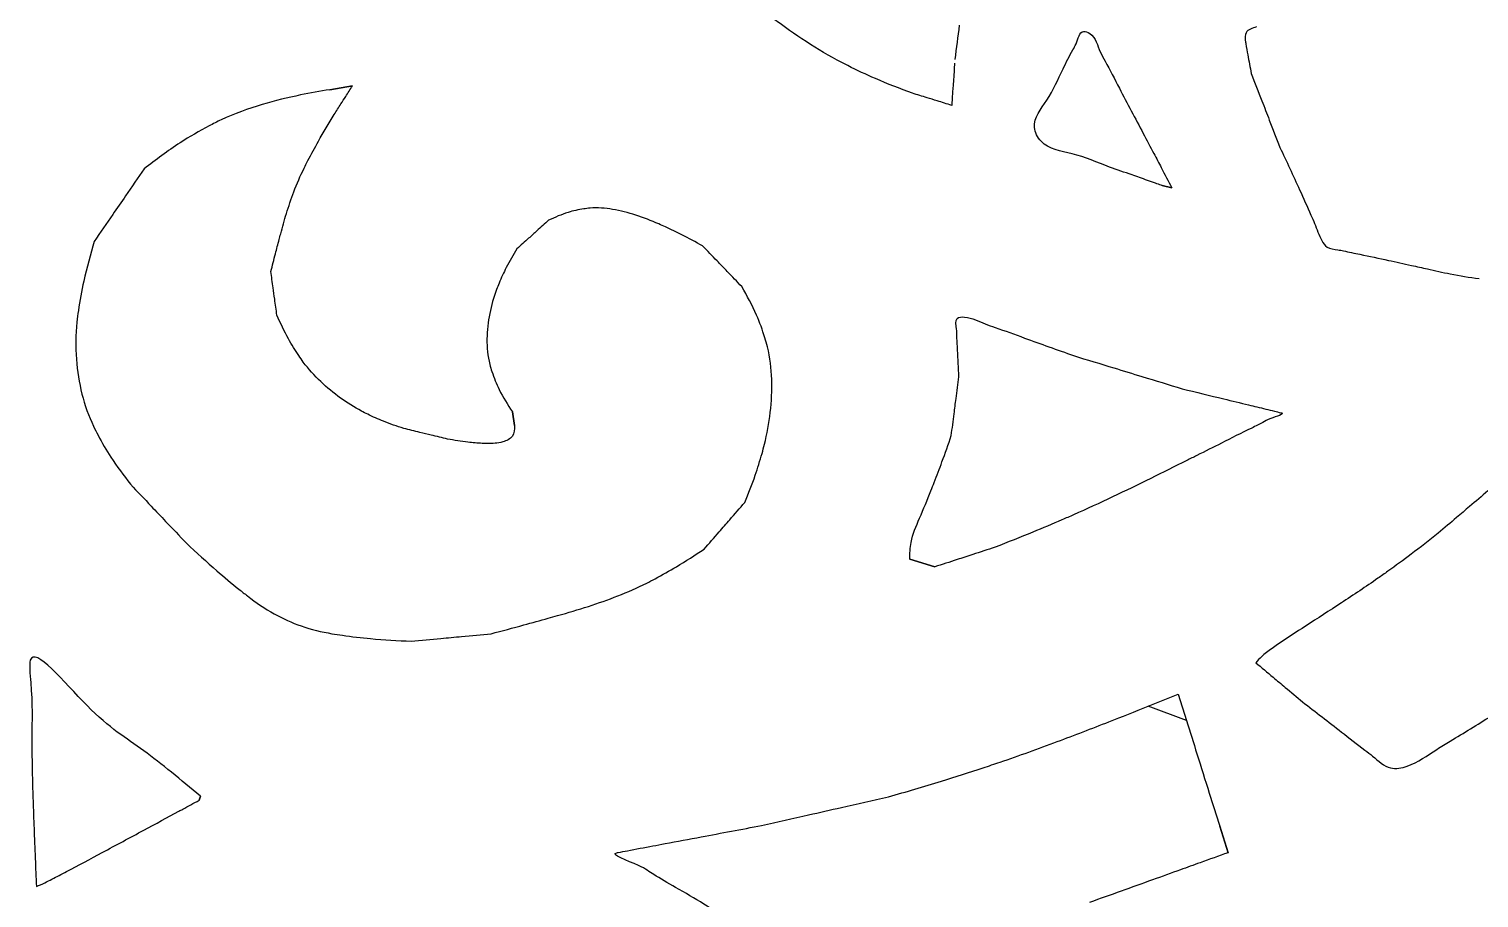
# Model space of a CAD drawing. Extents: x 0 to 339, y 0 to 248.
# Drawn here: x 108.68 to 157.2, y 122.39 to 151.48 of the extents above; entities that cross this region are included whole.
import ezdxf

# ---------------------------------------------------------------- set-up
doc = ezdxf.new("R2010")
doc.units = 0
doc.layers.add('layer_1', color=7, linetype='CONTINUOUS')

msp = doc.modelspace()

# ---------------------------------------------------------------- linework, layer by layer
at = {"layer": 'layer_1', "color": 1}
for p, q in [((119.500921, 149.575188), (118.743232, 149.448735)), ((118.743232, 149.448735), (119.500921, 149.575188)), ((119.500921, 149.575188), (119.500921, 149.575188)), ((146.925126, 146.165962), (146.596657, 146.241526)), ((146.596657, 146.241526), (146.925126, 146.165962)), ((146.925126, 146.165962), (146.925126, 146.165962)), ((124.854621, 138.665708), (124.930248, 138.21111)), ((124.930248, 138.21111), (124.854621, 138.665708)), ((124.854621, 138.665708), (124.854621, 138.665708)), ((150.602786, 138.629249), (150.602786, 138.629249)), ((150.602786, 138.629249), (150.602786, 138.629249)), ((150.602786, 138.629249), (150.602786, 138.629249)), ((138.98612, 133.47757), (138.152868, 133.730152)), ((138.152868, 133.730152), (138.98612, 133.47757)), ((138.98612, 133.47757), (138.98612, 133.47757)), ((146.12389, 128.810702), (147.134039, 129.214798)), ((147.134039, 129.214798), (147.134039, 129.214798)), ((147.134039, 129.214798), (147.411682, 128.33072)), ((147.411682, 128.33072), (146.12389, 128.810702)), ((146.12389, 128.810702), (146.12389, 128.810702)), ((114.372945, 125.666045), (114.418941, 125.803838)), ((114.418941, 125.803838), (114.372945, 125.666045)), ((114.372945, 125.666045), (114.372945, 125.666045)), ((148.5229, 124.795364), (148.800866, 123.911605)), ((148.800866, 123.911605), (148.5229, 124.795364)), ((148.5229, 124.795364), (148.5229, 124.795364)), ((128.345656, 123.911605), (128.345656, 123.911605)), ((128.345656, 123.911605), (128.345656, 123.911605)), ((128.345656, 123.911605), (128.345656, 123.911605))]:
    msp.add_line(p, q, dxfattribs=at)
for points in [[(134.541957, 151.15178), (134.170632, 151.399129), (133.807683, 151.658372), (133.450344, 151.925118)], [(139.808044, 151.613003), (139.756982, 151.226913), (139.709136, 150.840868), (139.661289, 150.454823)], [(143.717597, 150.98911), (143.784756, 151.151497), (143.830961, 151.380172), (143.966511, 151.399868)], [(143.966511, 151.399868), (144.029032, 151.408953), (144.11056, 151.373578), (144.176026, 151.327903)], [(149.755555, 151.551696), (149.614665, 151.506931), (149.462694, 151.464077), (149.404362, 151.353674)], [(135.717713, 150.440069), (135.313763, 150.656101), (134.92344, 150.897664), (134.541957, 151.15178)], [(143.608203, 150.778716), (143.646173, 150.844918), (143.684439, 150.908934), (143.717597, 150.98911)], [(144.176026, 151.327903), (144.385451, 151.181791), (144.430512, 150.930274), (144.525729, 150.71153)], [(149.404362, 151.353674), (149.367408, 151.283734), (149.368034, 151.186687), (149.378212, 151.099607)], [(149.378212, 151.099607), (149.383033, 151.058358), (149.389998, 151.019347), (149.396893, 150.980074)], [(149.396893, 150.980074), (149.418067, 150.859478), (149.438584, 150.73642), (149.460409, 150.614034)], [(136.08064, 150.252998), (135.958927, 150.313965), (135.837719, 150.375891), (135.717713, 150.440069)], [(143.279973, 150.147526), (143.383034, 150.361812), (143.494288, 150.580101), (143.608203, 150.778716)], [(144.525729, 150.71153), (144.571775, 150.60575), (144.62955, 150.507634), (144.685731, 150.408477)], [(149.460409, 150.614034), (149.497716, 150.404822), (149.538842, 150.19757), (149.579968, 149.990319)], [(137.004723, 149.818989), (136.692458, 149.954102), (136.384972, 150.100554), (136.08064, 150.252998)], [(139.635276, 150.083989), (139.631261, 150.008305), (139.626299, 149.93267), (139.621042, 149.857058)], [(139.646217, 150.333524), (139.642951, 150.250326), (139.639686, 150.167128), (139.635276, 150.083989)], [(142.732833, 149.095525), (142.959182, 149.444323), (143.108196, 149.790365), (143.279973, 150.147526)], [(144.685731, 150.408477), (144.854261, 150.111027), (145.008444, 149.804205), (145.165678, 149.499374)], [(149.579968, 149.990319), (149.698221, 149.685166), (149.816474, 149.380012), (149.934762, 149.074872)], [(118.743232, 149.448735), (118.417074, 149.392895), (118.090916, 149.337054), (117.7668, 149.271144)], [(119.276412, 149.219655), (119.351213, 149.338189), (119.426067, 149.456689), (119.500921, 149.575188)], [(138.242925, 149.328851), (137.827481, 149.4858), (137.412037, 149.642749), (137.004723, 149.818989)], [(139.593569, 149.47845), (139.585187, 149.364713), (139.5767, 149.250982), (139.569253, 149.137182)], [(139.606662, 149.656997), (139.602312, 149.597481), (139.597955, 149.537965), (139.593569, 149.47845)], [(139.621042, 149.857058), (139.616404, 149.790359), (139.611537, 149.723678), (139.606662, 149.656997)], [(145.165678, 149.499374), (145.427712, 148.991364), (145.698215, 148.488881), (145.965485, 147.984307)], [(117.7668, 149.271144), (117.336248, 149.183588), (116.909301, 149.078263), (116.487373, 148.953107)], [(118.894809, 148.615479), (118.969109, 148.734266), (119.044336, 148.852462), (119.119273, 148.970842)], [(119.119273, 148.970842), (119.171739, 149.053725), (119.224062, 149.136699), (119.276412, 149.219655)], [(138.729307, 149.179162), (138.567179, 149.229055), (138.405052, 149.278953), (138.242925, 149.328851)], [(139.069775, 149.074395), (138.956285, 149.109315), (138.842795, 149.144237), (138.729307, 149.179162)], [(139.556159, 148.924751), (139.394031, 148.974631), (139.231902, 149.02451), (139.069775, 149.074395)], [(139.569253, 149.137182), (139.56462, 149.066389), (139.56039, 148.99557), (139.556159, 148.924751)], [(142.326528, 148.187287), (142.298529, 148.508236), (142.542905, 148.802851), (142.732833, 149.095525)], [(149.934762, 149.074872), (150.01756, 148.861286), (150.100375, 148.647707), (150.183208, 148.434135)], [(116.487373, 148.953107), (116.015861, 148.813244), (115.550618, 148.648615), (115.106866, 148.438523)], [(118.363489, 147.724047), (118.533564, 148.025297), (118.711362, 148.322192), (118.894809, 148.615479)], [(114.70839, 148.23747), (114.377081, 148.062258), (114.051308, 147.875821), (113.737461, 147.671663)], [(115.106866, 148.438523), (114.972435, 148.374877), (114.839976, 148.307059), (114.70839, 148.23747)], [(142.546916, 147.722361), (142.42832, 147.84831), (142.341006, 148.02132), (142.326528, 148.187287)], [(145.965485, 147.984307), (146.084276, 147.760043), (146.202429, 147.535365), (146.3208, 147.310826)], [(150.183208, 148.434135), (150.301534, 148.129048), (150.419895, 147.823975), (150.538257, 147.518901)], [(113.737461, 147.671663), (113.321269, 147.400929), (112.926051, 147.099032), (112.530833, 146.797135)], [(118.011797, 147.073867), (118.125117, 147.292674), (118.242344, 147.509465), (118.363489, 147.724047)], [(143.582901, 147.302241), (143.209966, 147.397209), (142.804599, 147.448701), (142.546916, 147.722361)], [(150.538257, 147.518901), (150.76026, 147.045582), (150.982263, 146.572262), (151.197665, 146.096591)], [(117.884597, 146.822195), (117.925908, 146.906633), (117.968568, 146.990397), (118.011797, 147.073867)], [(144.8387, 146.860389), (144.425113, 147.014404), (144.027003, 147.189149), (143.582901, 147.302241)], [(146.3208, 147.310826), (146.403663, 147.153642), (146.486634, 146.996527), (146.569595, 146.839404)], [(112.530833, 146.797135), (112.32501, 146.497823), (112.119187, 146.198511), (111.913382, 145.899188)], [(117.541301, 146.02831), (117.643868, 146.297871), (117.757886, 146.563204), (117.884597, 146.822195)], [(145.592065, 146.595215), (145.34052, 146.683052), (145.086825, 146.76799), (144.8387, 146.860389)], [(145.843152, 146.506805), (145.759506, 146.536341), (145.675905, 146.565939), (145.592065, 146.595215)], [(146.569595, 146.839404), (146.688117, 146.614933), (146.806622, 146.390448), (146.925126, 146.165962)], [(146.373396, 146.320127), (146.196633, 146.382332), (146.019792, 146.444431), (145.843152, 146.506805)], [(146.56875, 146.251351), (146.503632, 146.274277), (146.43852, 146.297209), (146.373396, 146.320127)], [(146.596657, 146.241526), (146.587355, 146.244801), (146.578052, 146.248076), (146.56875, 146.251351)], [(151.197665, 146.096591), (151.324958, 145.81549), (151.449945, 145.533568), (151.576881, 145.251297)], [(111.913382, 145.899188), (111.769326, 145.689673), (111.625279, 145.480152), (111.481241, 145.270625)], [(117.293391, 145.301735), (117.368249, 145.54646), (117.450264, 145.78905), (117.541301, 146.02831)], [(111.481241, 145.270625), (111.275483, 144.971318), (111.069742, 144.671998), (110.864002, 144.372678)], [(117.101525, 144.625521), (117.162311, 144.851807), (117.224851, 145.077666), (117.293391, 145.301735)], [(126.066849, 145.080123), (125.935869, 144.961612), (125.804888, 144.843101), (125.673904, 144.724593)], [(126.718785, 145.341817), (126.495294, 145.272989), (126.281072, 145.176556), (126.066849, 145.080123)], [(127.241568, 145.457723), (127.064881, 145.430708), (126.88914, 145.394282), (126.718785, 145.341817)], [(127.455714, 145.483901), (127.384095, 145.477965), (127.312755, 145.468608), (127.241568, 145.457723)], [(128.208718, 145.441886), (127.959865, 145.483595), (127.70608, 145.504651), (127.455714, 145.483901)], [(128.984026, 145.248375), (128.73053, 145.330317), (128.472393, 145.397694), (128.208718, 145.441886)], [(129.753782, 144.95367), (129.502038, 145.063837), (129.245501, 145.163854), (128.984026, 145.248375)], [(151.576881, 145.251297), (151.618609, 145.158503), (151.660548, 145.065671), (151.698307, 144.971984)], [(117.050118, 144.432838), (117.067174, 144.497086), (117.084279, 144.561321), (117.101525, 144.625521)], [(125.673904, 144.724593), (125.582239, 144.641659), (125.490572, 144.558727), (125.398904, 144.475797)], [(129.976395, 144.85363), (129.902445, 144.887539), (129.828324, 144.92105), (129.753782, 144.95367)], [(130.524522, 144.590883), (130.34369, 144.682249), (130.160574, 144.769176), (129.976395, 144.85363)], [(131.218593, 144.221488), (130.98851, 144.347095), (130.758427, 144.472702), (130.524522, 144.590883)], [(151.698307, 144.971984), (151.775779, 144.779764), (151.835653, 144.583948), (151.940224, 144.395821)], [(110.864002, 144.372678), (110.737457, 143.931832), (110.610912, 143.490986), (110.511586, 143.04368)], [(116.925789, 143.959549), (116.966701, 144.117451), (117.008265, 144.275185), (117.050118, 144.432838)], [(125.006134, 144.120482), (124.882501, 143.915381), (124.758868, 143.710279), (124.649747, 143.49749)], [(125.398904, 144.475797), (125.267983, 144.357357), (125.137059, 144.23892), (125.006134, 144.120482)], [(131.704977, 143.716269), (131.542841, 143.884667), (131.380717, 144.053078), (131.218593, 144.221488)], [(151.940224, 144.395821), (151.987502, 144.310766), (152.043916, 144.227283), (152.120441, 144.178241)], [(152.120441, 144.178241), (152.220727, 144.113972), (152.355551, 144.108853), (152.479901, 144.089513)], [(116.773375, 143.362789), (116.823835, 143.561798), (116.874296, 143.760806), (116.925789, 143.959549)], [(132.045447, 143.36269), (131.93195, 143.480544), (131.818461, 143.598403), (131.704977, 143.716269)], [(152.479901, 144.089513), (152.541619, 144.079914), (152.600756, 144.066812), (152.660203, 144.054019)], [(152.660203, 144.054019), (152.843727, 144.014525), (153.030198, 143.977982), (153.215952, 143.940063)], [(153.215952, 143.940063), (153.53518, 143.874897), (153.852293, 143.805666), (154.169406, 143.736435)], [(154.169406, 143.736435), (154.424664, 143.680344), (154.679922, 143.624253), (154.935188, 143.568197)], [(116.848197, 142.820157), (116.823254, 143.001034), (116.798314, 143.181912), (116.773375, 143.362789)], [(124.649747, 143.49749), (124.562495, 143.327346), (124.484523, 143.152286), (124.411161, 142.97555)], [(132.531831, 142.857683), (132.369699, 143.026015), (132.207566, 143.194346), (132.045447, 143.36269)], [(154.935188, 143.568197), (155.113891, 143.528955), (155.292599, 143.48973), (155.47131, 143.450522)], [(155.47131, 143.450522), (155.726637, 143.394505), (155.981971, 143.338523), (156.237306, 143.282542)], [(156.237306, 143.282542), (156.558507, 143.225355), (156.879708, 143.168168), (157.203116, 143.127488)], [(110.511586, 143.04368), (110.439139, 142.717418), (110.381172, 142.38772), (110.332941, 142.056857)], [(116.900571, 142.440392), (116.883112, 142.56698), (116.865653, 142.693568), (116.848197, 142.820157)], [(124.324131, 142.756677), (124.226758, 142.497195), (124.151134, 142.229067), (124.09694, 141.956939)], [(124.411161, 142.97555), (124.381052, 142.903012), (124.351719, 142.830192), (124.324131, 142.756677)], [(133.02384, 141.907351), (132.880505, 142.233703), (132.706168, 142.545693), (132.531831, 142.857683)], [(116.975391, 141.897978), (116.95045, 142.078783), (116.925509, 142.259587), (116.900571, 142.440392)], [(110.332941, 142.056857), (110.314207, 141.928349), (110.296943, 141.799666), (110.283333, 141.670515)], [(117.361666, 141.110423), (117.220322, 141.366241), (117.097856, 141.63211), (116.975391, 141.897978)], [(124.09694, 141.956939), (124.041185, 141.676974), (124.008111, 141.392774), (124.004368, 141.10664)], [(133.302596, 141.147852), (133.222846, 141.405691), (133.132202, 141.660625), (133.02384, 141.907351)], [(139.718366, 141.432422), (139.70487, 141.562041), (139.665997, 141.722831), (139.737161, 141.792679)], [(139.737161, 141.792679), (139.787072, 141.841666), (139.891107, 141.845921), (139.985974, 141.838557)], [(139.985974, 141.838557), (140.259338, 141.817339), (140.456569, 141.699649), (140.678075, 141.609383)], [(110.283333, 141.670515), (110.239803, 141.257437), (110.233661, 140.839578), (110.264631, 140.424829)], [(139.726834, 141.255687), (139.7255, 141.312772), (139.724986, 141.368848), (139.718366, 141.432422)], [(139.752179, 140.725422), (139.742204, 140.904069), (139.730834, 141.084416), (139.726834, 141.255687)], [(140.678075, 141.609383), (140.784065, 141.566191), (140.895613, 141.529278), (141.006413, 141.491521)], [(141.006413, 141.491521), (141.338786, 141.378257), (141.66443, 141.257389), (141.991335, 141.137943)], [(117.708603, 140.547346), (117.585539, 140.730373), (117.468236, 140.917542), (117.361666, 141.110423)], [(124.004368, 141.10664), (124.000625, 140.820481), (124.026217, 140.532388), (124.096991, 140.256271)], [(133.39053, 140.837322), (133.36449, 140.941677), (133.334409, 141.044996), (133.302596, 141.147852)], [(133.532687, 139.751432), (133.520739, 140.117177), (133.478893, 140.483215), (133.39053, 140.837322)], [(139.794316, 139.841541), (139.781561, 140.134593), (139.768807, 140.427644), (139.752179, 140.725422)], [(141.991335, 141.137943), (142.536122, 140.938885), (143.084407, 140.743774), (143.632693, 140.548663)], [(110.264631, 140.424829), (110.293885, 140.033057), (110.356253, 139.644061), (110.453399, 139.26326)], [(117.85915, 140.332216), (117.807227, 140.402671), (117.757461, 140.474682), (117.708603, 140.547346)], [(118.442019, 139.676582), (118.230174, 139.878803), (118.032625, 140.096825), (117.85915, 140.332216)], [(124.096991, 140.256271), (124.118069, 140.174041), (124.143154, 140.092872), (124.169944, 140.012193)], [(143.632693, 140.548663), (144.081682, 140.411476), (144.530671, 140.274289), (144.97966, 140.137101)], [(124.169944, 140.012193), (124.237715, 139.808101), (124.316399, 139.607139), (124.411259, 139.414657)], [(133.484037, 138.648735), (133.5264, 139.014484), (133.544729, 139.38281), (133.532687, 139.751432)], [(139.700659, 139.111813), (139.731863, 139.355057), (139.76309, 139.598299), (139.794316, 139.841541)], [(144.97966, 140.137101), (145.293947, 140.041071), (145.608235, 139.945039), (145.922522, 139.849007)], [(145.922522, 139.849007), (146.371497, 139.711821), (146.820471, 139.574633), (147.269446, 139.437445)], [(110.453399, 139.26326), (110.547866, 138.892959), (110.67522, 138.530408), (110.838559, 138.185663)], [(119.103364, 139.127639), (118.870844, 139.295503), (118.649571, 139.478459), (118.442019, 139.676582)], [(124.411259, 139.414657), (124.539375, 139.154696), (124.696998, 138.910202), (124.854621, 138.665708)], [(147.269446, 139.437445), (147.732215, 139.32518), (148.194985, 139.212914), (148.658202, 139.100704)], [(119.803947, 138.690769), (119.560468, 138.819061), (119.326727, 138.966387), (119.103364, 139.127639)], [(139.635174, 138.601094), (139.656991, 138.771335), (139.67882, 138.941575), (139.700659, 139.111813)], [(148.658202, 139.100704), (148.936132, 139.033378), (149.214223, 138.966072), (149.491455, 138.89867)], [(149.491455, 138.89867), (149.583866, 138.876203), (149.676181, 138.853725), (149.769206, 138.831329)], [(149.769206, 138.831329), (149.965669, 138.78403), (150.1653, 138.737096), (150.355799, 138.689125)], [(120.013482, 138.585117), (119.943139, 138.619379), (119.873149, 138.654305), (119.803947, 138.690769)], [(120.537306, 138.350428), (120.359728, 138.421476), (120.185545, 138.50131), (120.013482, 138.585117)], [(121.218255, 138.110099), (120.989482, 138.185573), (120.760708, 138.261047), (120.537306, 138.350428)], [(133.289456, 137.57955), (133.377318, 137.931016), (133.442327, 138.288626), (133.484037, 138.648735)], [(139.541729, 137.871624), (139.57287, 138.114782), (139.604011, 138.357939), (139.635174, 138.601094)], [(149.966726, 138.311261), (149.859354, 138.250878), (149.723827, 138.187306), (149.592574, 138.124207)], [(150.228632, 138.442198), (150.103249, 138.394235), (150.041886, 138.353529), (149.966726, 138.311261)], [(150.602785, 138.62925), (150.717523, 138.594044), (150.407752, 138.510716), (150.228632, 138.442198)], [(150.355799, 138.689125), (150.425983, 138.671451), (150.494928, 138.653637), (150.571913, 138.636734)], [(150.571913, 138.636734), (150.58291, 138.634319), (150.594072, 138.631923), (150.602785, 138.62925)], [(110.838559, 138.185663), (110.88686, 138.083719), (110.938307, 137.983332), (110.991076, 137.883585)], [(110.991076, 137.883585), (111.12356, 137.633152), (111.264372, 137.38675), (111.41863, 137.149401)], [(121.760672, 137.979033), (121.579862, 138.022701), (121.399058, 138.0664), (121.218255, 138.110099)], [(122.140438, 137.887361), (122.013846, 137.917903), (121.887257, 137.948461), (121.760672, 137.979033)], [(122.683071, 137.756506), (122.502191, 137.800114), (122.321311, 137.843722), (122.140438, 137.887361)], [(124.857378, 137.851923), (124.790617, 137.754532), (124.659375, 137.697088), (124.531873, 137.661112)], [(124.930248, 138.21111), (124.926238, 138.078817), (124.922228, 137.946524), (124.857378, 137.851923)], [(139.230221, 136.989768), (139.337526, 137.28243), (139.439627, 137.577027), (139.541729, 137.871624)], [(149.592574, 138.124207), (149.237581, 137.953548), (148.913844, 137.786351), (148.580721, 137.618118)], [(123.366533, 137.649886), (123.137741, 137.677154), (122.910406, 137.71683), (122.683071, 137.756506)], [(123.842451, 137.610605), (123.683121, 137.618152), (123.52448, 137.631062), (123.366533, 137.649886)], [(124.021041, 137.604994), (123.961779, 137.605709), (123.902067, 137.607781), (123.842451, 137.610605)], [(124.531873, 137.661112), (124.358212, 137.612112), (124.191488, 137.602937), (124.021041, 137.604994)], [(133.209022, 137.277473), (133.237018, 137.377861), (133.264182, 137.478451), (133.289456, 137.57955)], [(148.580721, 137.618118), (148.310373, 137.481587), (148.033844, 137.344374), (147.759549, 137.207396)], [(111.41863, 137.149401), (111.622216, 136.836152), (111.849223, 136.53867), (112.07623, 136.241188)], [(132.982673, 136.543289), (133.066382, 136.785253), (133.140215, 137.03075), (133.209022, 137.277473)], [(138.969159, 136.304132), (139.058671, 136.531806), (139.146047, 136.760192), (139.230221, 136.989768)], [(147.420959, 137.038045), (147.019526, 136.837161), (146.61743, 136.636359), (146.214425, 136.437726)], [(147.759549, 137.207396), (147.64645, 137.150917), (147.533731, 137.094478), (147.420959, 137.038045)], [(132.632841, 135.635076), (132.754736, 135.935924), (132.87663, 136.236771), (132.982673, 136.543289)], [(146.214425, 136.437726), (145.791143, 136.229098), (145.36686, 136.022864), (144.940623, 135.820559)], [(112.07623, 136.241188), (112.306907, 135.997951), (112.537583, 135.754714), (112.76829, 135.511505)], [(138.480116, 135.10695), (138.612061, 135.414226), (138.736533, 135.720041), (138.859667, 136.028156)], [(138.859667, 136.028156), (138.89636, 136.119973), (138.932934, 136.211994), (138.969159, 136.304132)], [(157.498234, 136.019866), (157.292714, 135.845527), (157.087194, 135.671187), (156.881687, 135.496832)], [(112.76829, 135.511505), (112.929787, 135.341257), (113.091298, 135.171023), (113.252823, 135.000803)], [(132.127622, 135.055035), (132.296024, 135.248385), (132.464433, 135.441731), (132.632841, 135.635076)], [(144.940623, 135.820559), (144.507334, 135.614907), (144.072025, 135.413316), (143.63308, 135.220028)], [(156.881687, 135.496832), (156.737845, 135.374793), (156.59401, 135.252747), (156.45018, 135.130692)], [(113.252823, 135.000803), (113.483576, 134.757628), (113.714358, 134.514481), (113.945141, 134.271335)], [(131.774059, 134.64908), (131.891911, 134.7844), (132.009765, 134.919719), (132.127622, 135.055035)], [(138.195935, 134.297917), (138.247464, 134.576954), (138.366558, 134.842493), (138.480116, 135.10695)], [(143.243958, 135.050762), (142.920728, 134.911469), (142.596676, 134.774044), (142.271159, 134.640213)], [(143.63308, 135.220028), (143.503627, 135.163024), (143.373859, 135.106742), (143.243958, 135.050762)], [(156.45018, 135.130692), (156.244729, 134.956344), (156.03929, 134.78198), (155.833852, 134.607616)], [(131.2691, 134.069251), (131.437418, 134.262529), (131.605736, 134.455807), (131.774059, 134.64908)], [(142.271159, 134.640213), (141.851247, 134.467573), (141.428895, 134.300913), (141.006544, 134.134253)], [(155.833852, 134.607616), (155.534266, 134.369889), (155.23468, 134.132162), (154.929691, 133.901523)], [(113.945141, 134.271335), (114.283202, 133.95782), (114.621263, 133.644305), (114.969101, 133.341802)], [(130.344935, 133.483001), (130.657946, 133.670291), (130.963523, 133.869771), (131.2691, 134.069251)], [(138.152868, 133.730152), (138.157293, 133.921391), (138.161718, 134.11263), (138.195935, 134.297917)], [(141.006544, 134.134253), (140.757112, 134.053127), (140.50768, 133.972002), (140.258239, 133.890906)], [(129.63404, 133.081734), (129.873853, 133.210388), (130.111462, 133.343303), (130.344935, 133.483001)], [(139.734425, 133.720655), (139.484996, 133.639607), (139.235558, 133.558588), (138.98612, 133.47757)], [(140.258239, 133.890906), (140.083639, 133.834142), (139.909034, 133.777391), (139.734425, 133.720655)], [(154.929691, 133.901523), (154.672421, 133.706972), (154.411307, 133.517463), (154.148839, 133.329922)], [(114.969101, 133.341802), (115.210758, 133.131641), (115.457134, 132.926795), (115.706942, 132.726418)], [(129.349681, 132.932972), (129.445144, 132.981237), (129.539762, 133.031156), (129.63404, 133.081734)], [(153.816327, 133.094556), (153.41391, 132.813175), (153.004273, 132.542109), (152.593773, 132.272677)], [(154.148839, 133.329922), (154.038346, 133.250971), (153.927613, 133.172369), (153.816327, 133.094556)], [(115.706942, 132.726418), (115.800631, 132.651267), (115.894804, 132.576745), (115.990302, 132.503816)], [(115.990302, 132.503816), (116.27565, 132.285906), (116.572837, 132.082221), (116.886483, 131.907058)], [(127.400626, 132.156782), (127.732415, 132.263592), (128.061656, 132.378463), (128.386335, 132.505633)], [(128.386335, 132.505633), (128.713578, 132.633807), (129.036187, 132.774473), (129.349681, 132.932972)], [(126.369939, 131.847197), (126.714956, 131.945459), (127.05914, 132.04685), (127.400626, 132.156782)], [(152.593773, 132.272677), (152.196701, 132.012059), (151.798821, 131.752972), (151.399276, 131.495733)], [(116.886483, 131.907058), (117.174544, 131.746184), (117.476488, 131.609368), (117.788174, 131.501107)], [(117.788174, 131.501107), (118.123222, 131.384731), (118.469527, 131.30135), (118.818858, 131.241085)], [(124.147499, 131.241085), (124.511885, 131.337554), (124.876272, 131.434022), (125.240008, 131.532904)], [(125.240008, 131.532904), (125.510963, 131.606563), (125.781558, 131.681563), (126.051911, 131.757396)], [(126.051911, 131.757396), (126.157971, 131.787146), (126.263994, 131.817024), (126.369939, 131.847197)], [(151.399276, 131.495733), (151.084265, 131.292921), (150.76822, 131.091258), (150.462439, 130.875657)], [(118.818858, 131.241085), (118.935514, 131.22096), (119.052508, 131.203413), (119.169659, 131.186822)], [(119.169659, 131.186822), (119.482031, 131.142585), (119.795521, 131.105148), (120.109702, 131.076429)], [(120.109702, 131.076429), (120.56233, 131.035056), (121.016393, 131.011777), (121.470455, 130.988498)], [(121.470455, 130.988498), (121.800919, 131.019639), (122.131383, 131.050779), (122.461844, 131.081943)], [(122.461844, 131.081943), (122.693194, 131.10376), (122.924544, 131.125589), (123.155892, 131.147428)], [(123.155892, 131.147428), (123.486429, 131.178632), (123.816964, 131.209859), (124.147499, 131.241085)], [(110.62255, 128.836247), (109.858257, 129.608261), (108.868461, 130.83737), (108.724403, 130.352496)], [(150.272864, 130.741151), (150.151858, 130.655959), (150.028474, 130.572628), (149.920797, 130.472141)], [(150.462439, 130.875657), (150.399173, 130.831049), (150.336346, 130.785844), (150.272864, 130.741151)], [(108.724403, 130.352496), (108.680023, 130.203118), (108.715912, 129.891063), (108.739368, 129.604205)], [(149.920797, 130.472141), (149.853517, 130.409353), (149.792369, 130.339868), (149.731222, 130.270382)], [(149.731222, 130.270382), (149.924223, 130.108473), (150.117224, 129.946564), (150.310236, 129.784668)], [(108.739368, 129.604205), (108.798008, 128.887084), (108.778948, 128.32743), (108.77678, 127.733542)], [(150.310236, 129.784668), (150.445354, 129.671333), (150.580477, 129.558005), (150.715605, 129.444683)], [(150.715605, 129.444683), (150.90866, 129.282783), (151.101725, 129.120897), (151.29479, 128.95901)], [(112.520797, 127.320084), (111.925646, 127.749305), (111.386851, 128.064224), (110.62255, 128.836247)], [(144.818183, 128.292627), (145.254072, 128.46365), (145.688981, 128.637176), (146.12389, 128.810702)], [(151.29479, 128.95901), (151.729129, 128.624189), (152.163468, 128.289368), (152.597486, 127.950506)], [(143.086025, 127.628683), (143.665231, 127.845297), (144.242562, 128.06678), (144.818183, 128.292627)], [(147.411682, 128.33072), (147.528333, 127.959757), (147.644984, 127.588794), (147.761617, 127.217826)], [(156.237334, 127.64783), (156.69415, 127.921184), (157.146077, 128.201337), (157.599042, 128.480045)], [(108.77678, 127.733542), (108.773962, 126.961533), (108.799688, 126.131678), (108.825414, 125.301822)], [(141.174227, 126.942178), (141.815287, 127.160127), (142.451781, 127.391486), (143.086025, 127.628683)], [(152.597486, 127.950506), (152.857901, 127.747185), (153.1182, 127.542409), (153.379094, 127.345361)], [(155.783413, 127.370387), (155.932227, 127.466337), (156.085052, 127.556706), (156.237334, 127.64783)], [(114.418941, 125.803838), (113.767441, 126.347353), (113.115941, 126.890868), (112.520797, 127.320084)], [(147.761617, 127.217826), (147.898834, 126.781384), (148.036026, 126.344933), (148.173179, 125.908471)], [(153.379094, 127.345361), (153.466059, 127.279678), (153.553091, 127.214853), (153.639626, 127.143634)], [(153.639626, 127.143634), (153.828457, 126.988225), (154.014921, 126.80237), (154.240343, 126.748513)], [(154.79614, 126.807301), (155.165866, 126.934928), (155.465485, 127.165397), (155.783413, 127.370387)], [(139.213762, 126.306132), (139.680547, 126.449976), (140.145423, 126.600083), (140.609266, 126.753236)], [(140.609266, 126.753236), (140.797831, 126.815496), (140.986225, 126.878261), (141.174227, 126.942178)], [(154.240343, 126.748513), (154.415567, 126.70665), (154.61433, 126.744541), (154.79614, 126.807301)], [(137.436787, 125.780453), (138.030129, 125.952341), (138.623471, 126.124229), (139.213762, 126.306132)], [(114.094697, 125.515473), (114.187449, 125.565657), (114.280197, 125.615851), (114.372945, 125.666045)], [(135.865371, 125.42492), (136.389179, 125.543422), (136.912983, 125.661937), (137.436787, 125.780453)], [(148.173179, 125.908471), (148.289771, 125.537441), (148.406335, 125.166403), (148.5229, 124.795364)], [(108.825414, 125.301822), (108.837884, 124.990035), (108.850354, 124.678247), (108.862824, 124.36646)], [(112.521706, 124.665523), (112.914347, 124.877199), (113.306769, 125.089294), (113.699128, 125.301499)], [(113.699128, 125.301499), (113.7401, 125.323659), (113.781072, 125.34582), (113.822043, 125.367981)], [(113.822043, 125.367981), (113.91293, 125.417141), (114.003816, 125.466302), (114.094697, 125.515473)], [(134.76547, 125.176106), (135.132105, 125.259037), (135.498739, 125.341975), (135.865371, 125.42492)], [(131.173884, 124.441913), (131.847666, 124.568145), (132.520987, 124.694444), (133.194309, 124.820743)], [(133.194309, 124.820743), (133.71803, 124.939193), (134.241751, 125.057643), (134.76547, 125.176106)], [(108.862824, 124.36646), (108.871552, 124.148205), (108.880281, 123.929949), (108.88901, 123.711694)], [(111.131017, 123.917374), (111.59472, 124.166527), (112.058366, 124.415733), (112.521706, 124.665523)], [(129.557561, 124.138745), (129.692712, 124.163926), (129.827126, 124.18925), (129.961639, 124.214552)], [(129.961639, 124.214552), (130.36518, 124.290459), (130.769615, 124.366174), (131.173884, 124.441913)], [(109.936632, 123.281398), (110.336297, 123.490422), (110.733678, 123.703879), (111.131017, 123.917374)], [(129.075126, 123.481208), (128.72056, 123.644249), (128.098368, 123.85429), (128.345656, 123.911605)], [(128.345656, 123.911605), (128.358989, 123.914696), (128.37485, 123.917342), (128.390541, 123.920018)], [(128.390541, 123.920018), (128.500382, 123.93875), (128.60192, 123.958942), (128.704739, 123.978906)], [(128.704739, 123.978906), (128.983819, 124.033093), (129.27233, 124.085602), (129.557561, 124.138745)], [(148.800866, 123.911605), (148.489078, 123.799355), (148.177291, 123.687105), (147.86551, 123.574862)], [(108.88901, 123.711694), (108.90148, 123.399893), (108.91395, 123.088092), (108.92642, 122.776292)], [(109.685949, 123.150445), (109.769462, 123.194215), (109.853097, 123.23771), (109.936632, 123.281398)], [(129.585845, 123.180019), (129.440394, 123.275969), (129.323335, 123.367072), (129.075126, 123.481208)], [(147.21076, 123.339143), (146.89896, 123.226882), (146.587124, 123.114587), (146.275404, 123.002403)], [(147.86551, 123.574862), (147.647263, 123.496293), (147.42902, 123.417726), (147.21076, 123.339143)], [(108.92642, 122.776292), (109.02157, 122.819188), (109.11672, 122.862085), (109.210774, 122.907246)], [(109.210774, 122.907246), (109.371145, 122.984249), (109.52833, 123.067836), (109.685949, 123.150445)], [(130.315572, 122.749879), (130.059389, 122.895972), (129.793642, 123.042941), (129.585845, 123.180019)], [(146.275404, 123.002403), (145.572179, 122.749323), (144.869538, 122.496811), (144.164478, 122.245004)], [(132.172981, 121.631409), (131.564377, 122.007739), (130.971303, 122.375939), (130.315572, 122.749879)]]:
    msp.add_open_spline(points, degree=3, dxfattribs=at)

doc.saveas('drawing.dxf')
